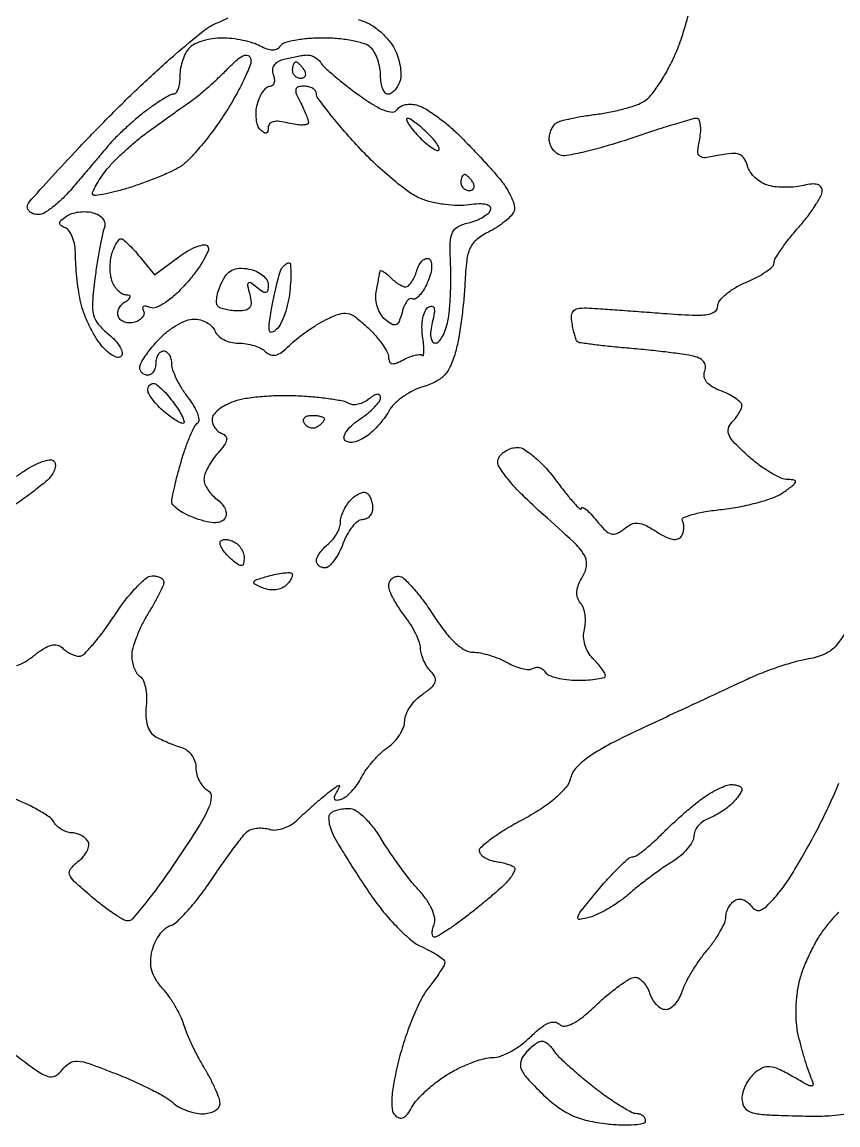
# Model space of a CAD drawing. Extents: x 0 to 102, y 0 to 135.
# Drawn here: x 74.56 to 83.16, y 114.35 to 125.97 of the extents above; entities that cross this region are included whole.
import ezdxf

# ---------------------------------------------------------------- set-up
doc = ezdxf.new("R2010")
doc.units = 0
doc.header["$MEASUREMENT"] = 0

msp = doc.modelspace()

# ---------------------------------------------------------------- linework, layer by layer
for points in [[(74.481207, 115.092078, 0.008029), (74.720971, 114.915027, 0.07594), (74.834642, 114.857512, 0.202133), (74.912694, 114.863932, 0.115122), (74.985669, 114.92668, -0.093058), (75.061127, 114.99752, -0.161417), (75.143628, 115.018427, -0.068438), (75.270154, 114.991651, -0.007368), (75.55095, 114.885975, -0.011425), (75.737675, 114.807572, -0.012191), (75.916577, 114.722304, -0.011832), (76.066571, 114.641758, -0.054149), (76.146661, 114.584015, 0.056631), (76.211203, 114.537966, 0.036106), (76.294948, 114.499113, 0.036014), (76.383811, 114.472574, 0.054608), (76.463911, 114.4638, 0.055641), (76.534154, 114.471641, 0.075336), (76.593549, 114.494864, 0.094859), (76.633321, 114.529206, 0.169695), (76.647284, 114.56955, 0.084069), (76.637475, 114.62644, 0.017786), (76.600555, 114.720499, 0.01815), (76.549278, 114.827767, 0.016349), (76.488651, 114.934919, -0.01487), (76.423448, 115.049365, -0.011217), (76.358453, 115.178694, -0.011367), (76.302826, 115.303085, -0.025602), (76.267743, 115.400219, 0.038066), (76.232008, 115.491946, 0.021025), (76.175406, 115.598155, 0.020857), (76.108622, 115.701574, 0.031331), (76.041295, 115.785216, -0.046464), (75.969559, 115.880067, -0.072229), (75.928707, 115.973942, -0.074701), (75.917029, 116.073202, -0.053526), (75.932529, 116.184034, -0.049878), (75.963954, 116.271319, -0.047487), (76.012457, 116.352206, -0.051129), (76.069757, 116.41531, -0.105696), (76.12726, 116.448295, 0.115775), (76.198525, 116.49108, 0.01805), (76.31286, 116.610542, 0.019271), (76.439398, 116.764221, 0.015725), (76.563, 116.937776, -0.006265), (76.682577, 117.112585, -0.00808), (76.796972, 117.269933, -0.006366), (76.896219, 117.398469, -0.068059), (76.9437, 117.444019, -0.092517), (76.986488, 117.464383, -0.046575), (77.045667, 117.474337, -0.044078), (77.110776, 117.473389, -0.049755), (77.172022, 117.460841, 0.106055), (77.23845, 117.454834, 0.055992), (77.319363, 117.474035, 0.052036), (77.401428, 117.513561, 0.055233), (77.471783, 117.568522, -0.007855), (77.543175, 117.636082, -0.004842), (77.629169, 117.713416, -0.004855), (77.715683, 117.788234, -0.008674), (77.78845, 117.8478, -0.006733), (77.870039, 117.910491, -0.133156), (77.899129, 117.922007, -0.587229), (77.907089, 117.910881, -0.025321), (77.878764, 117.857975, 0.033043), (77.851857, 117.805798, 0.243339), (77.853684, 117.778704, 0.300355), (77.875683, 117.76828, 0.044492), (77.925974, 117.780055, 0.089515), (77.97779, 117.808193, 0.036138), (78.036983, 117.863146, 0.034299), (78.093684, 117.93302, 0.0368), (78.138839, 118.008424, -0.039286), (78.188342, 118.090165, -0.023498), (78.258933, 118.179257, -0.023442), (78.338054, 118.261852, -0.037266), (78.413789, 118.32379, 0.051534), (78.482502, 118.383329, 0.045856), (78.540639, 118.457901, 0.04854), (78.580416, 118.535527, 0.094411), (78.5934, 118.603678, -0.099322), (78.607118, 118.672057, -0.048973), (78.649315, 118.750439, -0.045909), (78.71093, 118.826093, -0.049896), (78.78375, 118.886914, 0.026057), (78.878283, 118.958518, 0.133252), (78.915437, 119.01219, 0.205293), (78.912083, 119.064196, 0.074693), (78.86835, 119.125653, -0.050255), (78.827727, 119.177229, -0.036583), (78.793111, 119.241568, -0.037236), (78.769095, 119.308183, -0.064399), (78.760719, 119.36637, 0.083283), (78.748908, 119.431081, 0.026897), (78.710793, 119.521109, 0.025977), (78.656857, 119.618396, 0.026417), (78.5934, 119.709, -0.021474), (78.529937, 119.797733, -0.023151), (78.476007, 119.889436, -0.023481), (78.437368, 119.971857, -0.093682), (78.426081, 120.02625, -0.100462), (78.433461, 120.066247, -0.104354), (78.455817, 120.099587, -0.10431), (78.489745, 120.121062, -0.100295), (78.52995, 120.127407, -0.180014), (78.584962, 120.104172, -0.021268), (78.67919, 120.007468, -0.023266), (78.784578, 119.878041, -0.017085), (78.8895, 119.725557, 0.021572), (79.008695, 119.555615, 0.04027), (79.121379, 119.431032, 0.051705), (79.224242, 119.35256, 0.136776), (79.3125, 119.327514, -0.048562), (79.39106, 119.319498, -0.023992), (79.488426, 119.294977, -0.023553), (79.587864, 119.259603, -0.031698), (79.673798, 119.217852, 0.033282), (79.752991, 119.179686, 0.03968), (79.832088, 119.154938, 0.043781), (79.900279, 119.145578, 0.151769), (79.942903, 119.156568, -0.110878), (79.976356, 119.168128, -0.100005), (80.012898, 119.164923, -0.094771), (80.046913, 119.147395, -0.088338), (80.073047, 119.11818, 0.158376), (80.112262, 119.084943, 0.03606), (80.196089, 119.057457, 0.033859), (80.301951, 119.038514, 0.02735), (80.417293, 119.0322, 0.015613), (80.52889, 119.035686, 0.025535), (80.622887, 119.046401, 0.0232), (80.693784, 119.061583, 0.340696), (80.7084, 119.080543, 0.139345), (80.700917, 119.106871, 0.019862), (80.669193, 119.153892, 0.021319), (80.626038, 119.207709, 0.016723), (80.574931, 119.262355, -0.069278), (80.525928, 119.327209, -0.057307), (80.492636, 119.407234, -0.058042), (80.478696, 119.49158, -0.076052), (80.48679, 119.56916, 0.054256), (80.497772, 119.643137, 0.046166), (80.493566, 119.721988, 0.048374), (80.47583, 119.793768, 0.088685), (80.446202, 119.846018, -0.097407), (80.414963, 119.903403, -0.098066), (80.407884, 119.968202, -0.077536), (80.426284, 120.042919, -0.038364), (80.470893, 120.130109, 0.115308), (80.510052, 120.248279, 0.166665), (80.484128, 120.354261, 0.062606), (80.370345, 120.490659, 0.006329), (80.05704, 120.775498, -0.012661), (79.8365, 120.98116, -0.028148), (79.681911, 121.150911, -0.033226), (79.586771, 121.285317, -0.233078), (79.579641, 121.362959, -0.097056), (79.609034, 121.409851, -0.066865), (79.657772, 121.449574, -0.064218), (79.71759, 121.476435, -0.07358), (79.779532, 121.4856, -0.145691), (79.855225, 121.463066, -0.032583), (79.964172, 121.381299, -0.031178), (80.082297, 121.266455, -0.025768), (80.193481, 121.130534, 0.00863), (80.293751, 120.999007, 0.017519), (80.377896, 120.899842, 0.020865), (80.439775, 120.837344, 0.654974), (80.4546, 120.843806, -0.521299), (80.467981, 120.853153, -0.082014), (80.501454, 120.834208, -0.036948), (80.552788, 120.78614, -0.015932), (80.614104, 120.715166, 0.023838), (80.704835, 120.613438, 0.125559), (80.7683, 120.574963, 0.184485), (80.829161, 120.579211, 0.064633), (80.904542, 120.626854, -0.062617), (80.981439, 120.675888, -0.132293), (81.050497, 120.68842, -0.098789), (81.129713, 120.665601, -0.025662), (81.244804, 120.598363, 0.028287), (81.339918, 120.543464, 0.072003), (81.415291, 120.518222, 0.117984), (81.471318, 120.521333, 0.183742), (81.509259, 120.550403, 0.066191), (81.526983, 120.589945, 0.05694), (81.534941, 120.634839, 0.059549), (81.532462, 120.67807, 0.094616), (81.519276, 120.71259, -0.454191), (81.528887, 120.743762, -0.034221), (81.62281, 120.778112, -0.029129), (81.761455, 120.809694, -0.015721), (81.93508, 120.83315, 0.021602), (82.125494, 120.861158, 0.020407), (82.31648, 120.905886, 0.02086), (82.482131, 120.959418, 0.064269), (82.586221, 121.01396, 0.009833), (82.685752, 121.086633, 0.148353), (82.710572, 121.120969, 0.461564), (82.698468, 121.141461, 0.043131), (82.632059, 121.1472, -0.106906), (82.558533, 121.163103, -0.026739), (82.448925, 121.220092, -0.026086), (82.327758, 121.300363, -0.023637), (82.211385, 121.395343, -0.015767), (82.071997, 121.528708, -0.082302), (82.011174, 121.615416, -0.17321), (82.003936, 121.684456, -0.135862), (82.04085, 121.750663, 0.02944), (82.081321, 121.796823, 0.030585), (82.115536, 121.846853, 0.032131), (82.139512, 121.893539, 0.102909), (82.1466, 121.927614, 0.204898), (82.132801, 121.959874, 0.038405), (82.081946, 122.001473, 0.035503), (82.010786, 122.043923, 0.0259), (81.9265, 122.08107, -0.040539), (81.83431, 122.124963, -0.089038), (81.774931, 122.175281, -0.126704), (81.748984, 122.230666, -0.139002), (81.754314, 122.289613, 0.113925), (81.762198, 122.345749, 0.156561), (81.74258, 122.392418, 0.116961), (81.693434, 122.428206, 0.049328), (81.614864, 122.452334, 0.016707), (81.511625, 122.469627, 0.00388), (81.337027, 122.49153, 0.003999), (81.135532, 122.513588, 0.003908), (80.932143, 122.532603, -0.004524), (80.74046, 122.550763, -0.006944), (80.574851, 122.570294, -0.002862), (80.434209, 122.589684, -0.166995), (80.411436, 122.601357, -0.112033), (80.400017, 122.620275, -0.011977), (80.384957, 122.669664, -0.014272), (80.369925, 122.730178, -0.011021), (80.356893, 122.7969, -0.059242), (80.352465, 122.881148, -0.200739), (80.376505, 122.92942, -0.158909), (80.432616, 122.952968, -0.034368), (80.5392, 122.954403, -0.003299), (80.656127, 122.947163, -0.00073), (80.856318, 122.933145, -0.000759), (81.087613, 122.916258, -0.000731), (81.32175, 122.898461, 0.007699), (81.624247, 122.879704, 0.046232), (81.781584, 122.886926, 0.120035), (81.862265, 122.918889, 0.243306), (81.8928, 122.977925, -0.173075), (81.912785, 123.03393, -0.047335), (81.979779, 123.101637, -0.041941), (82.075559, 123.1689, -0.033173), (82.1889, 123.225352, 0.021634), (82.302311, 123.278611, 0.03039), (82.398021, 123.336381, 0.030743), (82.467694, 123.391048, 0.214199), (82.485, 123.429592, -0.136956), (82.497916, 123.47586, -0.014331), (82.559554, 123.571371, -0.016915), (82.6416, 123.68259, -0.012781), (82.7388, 123.799175, 0.016383), (82.835977, 123.917453, 0.020347), (82.918046, 124.033802, 0.01909), (82.978165, 124.135137, 0.124965), (82.9926, 124.19199, 0.171963), (82.978547, 124.231643, 0.153754), (82.941997, 124.255825, 0.093791), (82.881621, 124.261415, 0.03782), (82.799699, 124.247328, -0.036811), (82.712728, 124.232191, -0.023781), (82.610595, 124.22696, -0.023899), (82.509712, 124.231419, -0.040978), (82.426821, 124.245978, -0.069394), (82.354859, 124.275925, -0.054978), (82.287354, 124.326474, -0.056284), (82.23417, 124.388884, -0.084581), (82.204774, 124.453917, 0.077565), (82.171026, 124.531436, 0.162816), (82.120629, 124.572406, 0.112339), (82.041719, 124.583208, 0.02743), (81.910948, 124.56444, -0.016634), (81.758722, 124.539228, -0.205642), (81.703441, 124.554811, -0.250358), (81.682866, 124.603507, -0.024511), (81.701259, 124.734144, 0.030578), (81.712087, 124.818449, 0.052055), (81.709432, 124.889385, 0.073918), (81.695033, 124.937815, 0.293595), (81.670012, 124.95361, 0.069516), (81.619416, 124.946126, 0.002551), (81.433266, 124.890421, 0.00461), (81.213594, 124.821241, 0.003216), (80.967018, 124.739326, -0.010558), (80.71777, 124.660568, -0.014396), (80.489825, 124.600868, -0.011189), (80.299696, 124.56134, -0.138122), (80.226768, 124.568061, -0.08868), (80.184498, 124.593589, -0.066535), (80.148679, 124.634616, -0.065634), (80.124466, 124.684263, -0.080847), (80.1162, 124.735052, -0.054983), (80.12184, 124.786185, -0.049414), (80.138536, 124.836829, -0.052478), (80.163109, 124.879541, -0.097886), (80.192238, 124.906608, -0.075628), (80.240944, 124.927351, -0.010338), (80.348867, 124.95273, -0.01169), (80.478937, 124.977328, -0.009636), (80.618669, 124.997627, 0.018548), (80.763813, 125.02136, 0.017328), (80.910169, 125.056219, 0.017607), (81.037878, 125.096241, 0.054893), (81.118967, 125.135269, 0.084564), (81.187969, 125.196645, 0.022317), (81.275343, 125.316362, 0.021995), (81.363969, 125.46359, 0.020998), (81.440806, 125.620293, 0.024455), (81.512574, 125.80811, 0.012053), (81.586171, 126.052961, 0.01193)], [(78.102421, 125.996095, -0.035928), (78.19939, 125.960071, -0.053324), (78.285035, 125.909421, -0.035065), (78.37191, 125.83464, -0.035162), (78.447085, 125.748873, -0.055521), (78.497201, 125.664973, -0.039252), (78.528654, 125.578555, -0.035496), (78.547517, 125.485327, -0.03733), (78.552177, 125.399181, -0.086673), (78.539778, 125.335902, -0.047931), (78.515403, 125.286975, -0.053665), (78.482923, 125.245571, -0.060995), (78.447654, 125.217253, -0.139566), (78.415149, 125.208, -0.231198), (78.386204, 125.22214, -0.073035), (78.361792, 125.265158, -0.055681), (78.345119, 125.328062, -0.036981), (78.3396, 125.40258, 0.045545), (78.33212, 125.484529, 0.037078), (78.309778, 125.569824, 0.038434), (78.277016, 125.6458, 0.075503), (78.23808, 125.69868, 0.119879), (78.173527, 125.737972, 0.027221), (78.048562, 125.770378, 0.026676), (77.896466, 125.792738, 0.023161), (77.735473, 125.8002, 0.019671), (77.578038, 125.794004, 0.026565), (77.436805, 125.775282, 0.025685), (77.325203, 125.748412, 0.184448), (77.281959, 125.715371, -0.133099), (77.248657, 125.684187, -0.122593), (77.203084, 125.672842, -0.085757), (77.144047, 125.683043, -0.037319), (77.071027, 125.715371, 0.047877), (76.993058, 125.747943, 0.022889), (76.887867, 125.775282, 0.022449), (76.774515, 125.793994, 0.029687), (76.670082, 125.8002, 0.037299), (76.569815, 125.79271, 0.034482), (76.469036, 125.770378, 0.036308), (76.382077, 125.737688, 0.088537), (76.32612, 125.69868, 0.075503), (76.287184, 125.6458, 0.038434), (76.254421, 125.569824, 0.037078), (76.23208, 125.484529, 0.045545), (76.2246, 125.40258, -0.032313), (76.219778, 125.328042, -0.049765), (76.205143, 125.265158, -0.064145), (76.183804, 125.221676, -0.251741), (76.158364, 125.208, 0.124792), (76.119929, 125.198256, 0.01349), (76.039955, 125.152085, 0.015891), (75.946507, 125.090547, 0.012174), (75.848284, 125.01765, 0.011974), (75.745105, 124.933053, 0.00926), (75.636687, 124.836178, 0.009381), (75.538795, 124.741917, 0.022119), (75.47037, 124.667174, -0.000879), (75.402499, 124.586402, -0.000309), (75.304768, 124.470653, -0.000307), (75.197143, 124.343505, -0.000359), (75.094886, 124.223024, -0.022253), (74.993796, 124.114289, -0.027192), (74.889685, 124.022432, -0.027454), (74.795918, 123.956381, -0.140614), (74.735336, 123.939, -0.066207), (74.690176, 123.945006, -0.083366), (74.651902, 123.962596, -0.09929), (74.626304, 123.988694, -0.145463), (74.6172, 124.019326, -0.183439), (74.637171, 124.071928, -0.002478), (74.871925, 124.333908, -0.006649), (75.151983, 124.635196, -0.004276), (75.48435, 124.977448, -0.008813), (75.836515, 125.321588, -0.010838), (76.177541, 125.629599, -0.009379), (76.472973, 125.875493, -0.07412), (76.62645, 125.964886, 0.021808), (76.731762, 126.012302, 0.030771)], [(74.503507, 121.183371, -0.001513), (74.600905, 121.248422, -0.028102), (74.689095, 121.300049, -0.036633), (74.775204, 121.336476, -0.039944), (74.848254, 121.354905, -0.18219), (74.890514, 121.34664, -0.198889), (74.910152, 121.319396, -0.105263), (74.91109, 121.277058, -0.076639), (74.892887, 121.225693, -0.049834), (74.857625, 121.173384, -0.049632), (74.790448, 121.107076, -0.009159), (74.653005, 121.000099, -0.009751), (74.486891, 120.880611, -0.008744)], [(83.252493, 119.56998, -0.059075), (83.140122, 119.398833, -0.111822), (83.02205, 119.309245, -0.06647), (82.85226, 119.257907, 0.027203), (82.717217, 119.228379, 0.012534), (82.544969, 119.17609, 0.012373), (82.366118, 119.111909, 0.016769), (82.208222, 119.044626, -0.000047), (82.022362, 118.957974, -0.000014), (81.741261, 118.826961, -0.000014), (81.426467, 118.680266, -0.000016), (81.1209, 118.537894, 0.009784), (80.76604, 118.364038, 0.031798), (80.541263, 118.229697, 0.049548), (80.403593, 118.113436, 0.130653), (80.341018, 118.00174, -0.108978), (80.290506, 117.901787, -0.043596), (80.182927, 117.79132, -0.035103), (80.02638, 117.674442, -0.019779), (79.821931, 117.554214, 0.014606), (79.644169, 117.452139, 0.023023), (79.498642, 117.353325, 0.019209), (79.391428, 117.266457, 0.302006), (79.379698, 117.223206, 0.128943), (79.400692, 117.191037, 0.053951), (79.442886, 117.160383, 0.048523), (79.497671, 117.135684, 0.045241), (79.557488, 117.12129, -0.019379), (79.618207, 117.109959, -0.021664), (79.675616, 117.094284, -0.021599), (79.722946, 117.076842, -0.097593), (79.747281, 117.060519, -0.281019), (79.753084, 117.036546, -0.050761), (79.733914, 116.992663, -0.041675), (79.697785, 116.939465, -0.026383), (79.647606, 116.883691, -0.015794), (79.575797, 116.816281, -0.0056), (79.469004, 116.724299, -0.005551), (79.349399, 116.62584, -0.006505), (79.233742, 116.53522, -0.00858), (79.124318, 116.45469, -0.011977), (79.023577, 116.386752, -0.008454), (78.937923, 116.333945, -0.134697), (78.90532, 116.325, -0.295261), (78.889218, 116.335416, -0.101824), (78.882897, 116.36376, -0.062364), (78.887518, 116.40635, -0.033452), (78.903144, 116.45695, 0.139893), (78.909209, 116.525356, 0.056407), (78.881041, 116.615695, 0.04751), (78.824805, 116.716256, 0.034523), (78.744754, 116.8165, -0.018398), (78.65109, 116.926338, -0.009426), (78.541446, 117.070435, -0.009354), (78.433962, 117.223279, -0.013896), (78.346165, 117.36135, 0.031812), (78.262701, 117.482775, 0.037744), (78.168751, 117.585408, 0.041187), (78.078191, 117.657415, 0.148434), (78.0084, 117.6786, 0.032443), (77.947746, 117.67466, 0.032333), (77.888041, 117.662907, 0.034114), (77.83746, 117.645739, 0.097805), (77.806777, 117.625177, 0.18808), (77.792405, 117.592431, 0.050774), (77.795849, 117.534798, 0.044003), (77.81359, 117.46506, 0.033474), (77.844598, 117.392527, 0.018374), (77.898393, 117.29582, 0.004157), (77.997071, 117.135845, 0.004301), (78.114102, 116.953107, 0.004162), (78.235525, 116.770397, 0.023215), (78.367933, 116.593037, 0.022332), (78.517851, 116.426312, 0.022912), (78.663058, 116.291591, 0.071476), (78.775803, 116.220995, -0.017063), (78.867977, 116.176374, -0.024784), (78.945725, 116.130347, -0.0224), (79.003825, 116.088086, -0.228122), (79.0164, 116.061957, -0.131002), (79.008069, 116.030707, -0.011372), (78.965098, 115.959631, -0.014347), (78.908646, 115.876263, -0.010652), (78.841754, 115.787392, 0.051106), (78.765663, 115.667202, 0.017421), (78.679949, 115.479033, 0.017113), (78.599129, 115.263248, 0.018906), (78.536177, 115.04944, 0.012403), (78.482485, 114.813471, 0.03122), (78.458505, 114.638893, 0.042402), (78.459834, 114.514435, 0.174225), (78.491485, 114.447275, 0.122279), (78.535321, 114.420876, 0.187835), (78.578983, 114.424053, 0.120443), (78.623233, 114.46011, 0.039007), (78.669092, 114.531756, -0.060916), (78.723821, 114.60955, -0.022966), (78.817635, 114.704252, -0.022345), (78.930271, 114.799028, -0.025316), (79.046466, 114.879239, -0.025385), (79.169488, 114.946897, -0.023124), (79.302569, 115.004076, -0.023805), (79.426316, 115.043985, -0.066189), (79.516681, 115.056, 0.088002), (79.602716, 115.071261, 0.036419), (79.710828, 115.120048, 0.0346), (79.8219, 115.1906, 0.037602), (79.918928, 115.274037, -0.025282), (80.021071, 115.366342, -0.068421), (80.104284, 115.417093, -0.114991), (80.170766, 115.429332, -0.186746), (80.22263, 115.40641, 0.233934), (80.279683, 115.387135, 0.08698), (80.362646, 115.413467, 0.051232), (80.472687, 115.486072, 0.018275), (80.614098, 115.610638, -0.014976), (80.738517, 115.721704, -0.019341), (80.85946, 115.815592, -0.017399), (80.964321, 115.885295, -0.136977), (81.019949, 115.901266, -0.144137), (81.062189, 115.889167, -0.066539), (81.106384, 115.852082, -0.05776), (81.145736, 115.797466, -0.050455), (81.1737, 115.7328, 0.057963), (81.202837, 115.668099, 0.061697), (81.245555, 115.613303, 0.069205), (81.294738, 115.576129, 0.127946), (81.3429, 115.5636, 0.140821), (81.391488, 115.577561, 0.066993), (81.441971, 115.619515, 0.058432), (81.486613, 115.681144, 0.051754), (81.517975, 115.75395, -0.04259), (81.554693, 115.843669, -0.017482), (81.618779, 115.958632, -0.017148), (81.696564, 116.07793, -0.021059), (81.777476, 116.183441, 0.021617), (81.854003, 116.283464, 0.024113), (81.918672, 116.386238, 0.024396), (81.964795, 116.478253, 0.104342), (81.9774, 116.537998, -0.071474), (81.984363, 116.586457, -0.052862), (82.00503, 116.636587, -0.053307), (82.035468, 116.680777, -0.077035), (82.071459, 116.711546, -0.124214), (82.113261, 116.724771, -0.09738), (82.160548, 116.718353, -0.087549), (82.2061, 116.693249, -0.077134), (82.242658, 116.653089, 0.143157), (82.292178, 116.611219, 0.217953), (82.347576, 116.611866, 0.091833), (82.420153, 116.664122, 0.015974), (82.533451, 116.7903, 0.033536), (82.63564, 116.929671, 0.00992), (82.773053, 117.155931, 0.009908), (82.917797, 117.417067, 0.010522), (83.049095, 117.6786, 0.013292), (83.167907, 117.946347, 0.012418)], [(74.505536, 119.189312, 0.074327), (74.59321, 119.225964, 0.034089), (74.694838, 119.297374, -0.029125), (74.792049, 119.367131, -0.076897), (74.870374, 119.401239, -0.118932), (74.933887, 119.402538, -0.143244), (74.986063, 119.373977, 0.044827), (75.026379, 119.340308, 0.0369), (75.074689, 119.311843, 0.038315), (75.123338, 119.292294, 0.076522), (75.164226, 119.286, 0.200366), (75.213004, 119.306364, 0.01626), (75.309265, 119.410256, 0.019877), (75.418685, 119.546952, 0.013909), (75.531331, 119.709, -0.019009), (75.64641, 119.870997, -0.025607), (75.763206, 120.007744, -0.024441), (75.868074, 120.108186, -0.180672), (75.931826, 120.132, -0.04939), (75.979092, 120.12732, -0.069611), (76.019007, 120.113362, -0.090042), (76.045811, 120.092773, -0.187446), (76.055084, 120.06855, -0.104638), (76.046765, 120.030182, -0.009806), (76.005251, 119.942371, -0.012243), (75.950586, 119.838822, -0.009328), (75.885884, 119.728105, 0.0231), (75.821242, 119.610153, 0.022006), (75.76661, 119.484842, 0.02257), (75.728289, 119.369973, 0.069326), (75.717, 119.288948, 0.04976), (75.723596, 119.222839, 0.047539), (75.743138, 119.158267, 0.05123), (75.771869, 119.104564, 0.106295), (75.805981, 119.071793, -0.15942), (75.838519, 119.033244, -0.045997), (75.861324, 118.957633, -0.041219), (75.872652, 118.862576, -0.033879), (75.869431, 118.76039, 0.038515), (75.866924, 118.64776, 0.062068), (75.883961, 118.553448, 0.076994), (75.91919, 118.481693, 0.117454), (75.9708, 118.435794, 0.01608), (76.030058, 118.406368, 0.008975), (76.103913, 118.374199, 0.008946), (76.179843, 118.344315, 0.014341), (76.24575, 118.321859, -0.094639), (76.30233, 118.291795, -0.071907), (76.35031, 118.240301, -0.070221), (76.382695, 118.175963, -0.081708), (76.3938, 118.108459, 0.065651), (76.402929, 118.039228, 0.054341), (76.429902, 117.969851, 0.056339), (76.469667, 117.91071, 0.08926), (76.5167, 117.872029, -0.282756), (76.554835, 117.803767, -0.093036), (76.527802, 117.686837, -0.038041), (76.425138, 117.493794, -0.006659), (76.199975, 117.148725, -0.008524), (76.025333, 116.898054, -0.012986), (75.864484, 116.687135, -0.007549), (75.72444, 116.518347, -0.226203), (75.675224, 116.496476, -0.126922), (75.626554, 116.51043, -0.014205), (75.528126, 116.572157, -0.016529), (75.413615, 116.654182, -0.012699), (75.294, 116.750916, -0.008813), (75.112449, 116.911134, -0.118515), (75.063136, 116.984124, -0.268087), (75.073354, 117.045264, -0.05624), (75.154422, 117.123712, 0.050981), (75.210174, 117.176542, 0.066265), (75.248584, 117.235412, 0.081573), (75.264761, 117.291045, 0.170053), (75.255179, 117.334571, 0.081186), (75.225161, 117.369102, 0.053439), (75.18122, 117.398295, 0.052368), (75.13087, 117.418114, 0.067692), (75.081711, 117.4248, -0.083279), (75.031678, 117.433192, -0.054592), (74.97871, 117.45822, -0.053325), (74.930962, 117.495052, -0.067785), (74.896354, 117.538571, 0.109772), (74.846339, 117.591708, 0.020374), (74.731689, 117.662989, 0.020967), (74.588091, 117.736578, 0.017779), (74.430794, 117.802358, -0.009377)], [(83.163308, 116.586698, 0.015027), (83.095417, 116.512072, 0.010372), (83.022934, 116.423778, 0.033378), (82.947302, 116.313204, 0.018697), (82.869777, 116.169861, 0.018589), (82.801966, 116.018508, 0.028669), (82.755953, 115.882725, 0.034478), (82.727239, 115.741416, 0.024869), (82.71409, 115.58105, 0.025173), (82.716958, 115.423883, 0.041673), (82.737019, 115.292816, 0.007578), (82.76715, 115.174981, 0.006474), (82.802384, 115.051726, 0.006533), (82.837339, 114.940482, 0.018409), (82.865621, 114.864034, -0.025156), (82.896674, 114.776483, -0.49645), (82.882157, 114.756616, -0.131419), (82.837596, 114.767673, -0.004117), (82.672659, 114.860537, 0.0203), (82.530897, 114.934417, 0.088753), (82.439968, 114.958878, 0.129601), (82.364471, 114.945762, 0.065831), (82.282288, 114.894093, 0.059831), (82.230356, 114.839296, 0.043903), (82.186458, 114.767902, 0.044601), (82.156517, 114.6917, 0.071433), (82.1466, 114.622641, 0.109751), (82.16395, 114.544551, 0.15999), (82.211863, 114.493586, 0.09229), (82.303114, 114.463862, 0.021654), (82.46385, 114.449754, 0.003419), (82.600796, 114.444629, 0.002646), (82.750036, 114.440856, 0.002675), (82.889381, 114.438817, 0.006432), (82.9926, 114.439187, 0.019918), (83.092229, 114.4448, 0.009711), (83.218743, 114.459481, 0.009616)]]:
    msp.add_lwpolyline(points, format="xyb")
for points in [[(76.970219, 125.584378, -0.151466), (76.965278, 125.515804, -0.016244), (76.901712, 125.36755, -0.018812), (76.811565, 125.192329, -0.014079), (76.699763, 125.006211, -0.017117), (76.571761, 124.820441, -0.017735), (76.432788, 124.646111, -0.017739), (76.302195, 124.504222, -0.069757), (76.207943, 124.432262, -0.023228), (76.109977, 124.38295, -0.009335), (75.971921, 124.324382, -0.009214), (75.820618, 124.266718, -0.011514), (75.678073, 124.219058, -0.010944), (75.54731, 124.181774, -0.016521), (75.431815, 124.155604, -0.011337), (75.336778, 124.139572, -0.23674), (75.310209, 124.148391, -0.298005), (75.305314, 124.171801, -0.0247), (75.332062, 124.231298, -0.026639), (75.37432, 124.30423, -0.01696), (75.430713, 124.384517, -0.028696), (75.509127, 124.476931, -0.013282), (75.620795, 124.588116, -0.013107), (75.744648, 124.699057, -0.017773), (75.862469, 124.792153, -0.001605), (75.982532, 124.879683, -0.001263), (76.113128, 124.97375, -0.001277), (76.234931, 125.060547, -0.003156), (76.324809, 125.1234, 0.019767), (76.41065, 125.187778, 0.008837), (76.518591, 125.278823, 0.008732), (76.629502, 125.379248, 0.011717), (76.726217, 125.474298, -0.018628), (76.826465, 125.570135, -0.075606), (76.897141, 125.615908, -0.20559), (76.942621, 125.61674, -0.243345)], [(77.552057, 125.621186, -0.083214), (77.594735, 125.618239, -0.059936), (77.63959, 125.601625, -0.059297), (77.679741, 125.574572, -0.076613), (77.708553, 125.540812, 0.069259), (77.748884, 125.492133, 0.009225), (77.849275, 125.403696, 0.010532), (77.973136, 125.302987, 0.008672), (78.109332, 125.200679, 0.016743), (78.2664, 125.094731, 0.048675), (78.383441, 125.036353, 0.085754), (78.465534, 125.020198, 0.26614), (78.513324, 125.04612, -0.130469), (78.547845, 125.078783, -0.074713), (78.602086, 125.098529, -0.06614), (78.666971, 125.102941, -0.06086), (78.732709, 125.090587, -0.059717), (78.811237, 125.054893, -0.018389), (78.920034, 124.983194, -0.018108), (79.036873, 124.893321, -0.018933), (79.145121, 124.796498, -0.007792), (79.255781, 124.686325, -0.00507), (79.380289, 124.555819, -0.005099), (79.499214, 124.425977, -0.009672), (79.591848, 124.318639, -0.030522), (79.663358, 124.220897, -0.037282), (79.717265, 124.121295, -0.040669), (79.748387, 124.033385, -0.157629), (79.745323, 123.976391, -0.099986), (79.714218, 123.927403, -0.030107), (79.649066, 123.867244, -0.028848), (79.566072, 123.807024, -0.027705), (79.475599, 123.755866, 0.055283), (79.353158, 123.67744, 0.114881), (79.283844, 123.58848, 0.079764), (79.246805, 123.456674, 0.017236), (79.227754, 123.2199, -0.012582), (79.214699, 123.036289, -0.009328), (79.191394, 122.834177, -0.009441), (79.162212, 122.644101, -0.020917), (79.131211, 122.5008, -0.037865), (79.079802, 122.350989, -0.084062), (79.014471, 122.249953, -0.088957), (78.922104, 122.179498, -0.046348), (78.787239, 122.125389, 0.045212), (78.678084, 122.081881, 0.037198), (78.570735, 122.016946, 0.038628), (78.480634, 121.941732, 0.076799), (78.424893, 121.867596, -0.038097), (78.376667, 121.791948, -0.024753), (78.310384, 121.71216, -0.024886), (78.237493, 121.640293, -0.042606), (78.169208, 121.589089, -0.041529), (78.101073, 121.554029, -0.073312), (78.039838, 121.538662, -0.102387), (77.991477, 121.543737, -0.179027), (77.960126, 121.568216, -0.237386), (77.956589, 121.608572, -0.066773), (77.988498, 121.665343, -0.051899), (78.046937, 121.728185, -0.034499), (78.125404, 121.787713, 0.025766), (78.207405, 121.847697, 0.032058), (78.27668, 121.911869, 0.033639), (78.326082, 121.971449, 0.15754), (78.3396, 122.013289, 0.205432), (78.329109, 122.037745, 0.228238), (78.304807, 122.045571, 0.103688), (78.265643, 122.031547, 0.035569), (78.216406, 121.996276, -0.05838), (78.162596, 121.961321, -0.061097), (78.102971, 121.940401, -0.068092), (78.046777, 121.93593, -0.124896), (78.003239, 121.94964, 0.090859), (77.944536, 121.972568, 0.011464), (77.809717, 121.995461, 0.013155), (77.646801, 122.014936, 0.010579), (77.470783, 122.027544, 0.017821), (77.284311, 122.030287, 0.015679), (77.089939, 122.020115, 0.015948), (76.915143, 121.999831, 0.044912), (76.79565, 121.970945, 0.040256), (76.70662, 121.932522, 0.049578), (76.631341, 121.882449, 0.057605), (76.579436, 121.828886, 0.165125), (76.563, 121.780474, 0.086529), (76.570919, 121.735057, 0.068445), (76.594064, 121.690809, 0.068365), (76.628329, 121.654404, 0.085876), (76.66875, 121.63191, -0.138845), (76.707915, 121.604396, -0.22542), (76.717361, 121.565634, -0.107194), (76.692647, 121.50999, -0.023397), (76.62645, 121.427849, 0.02958), (76.56979, 121.355735, 0.029371), (76.52189, 121.277274, 0.030718), (76.488412, 121.203883, 0.091892), (76.4784, 121.149865, 0.099292), (76.488399, 121.100009, 0.046207), (76.519474, 121.0415, 0.043294), (76.56473, 120.984035, 0.046481), (76.618225, 120.936711, -0.060098), (76.667438, 120.890733, -0.074484), (76.700204, 120.837365, -0.089134), (76.712112, 120.785132, -0.151113), (76.700955, 120.742087, -0.14912), (76.659531, 120.70567, -0.10295), (76.59818, 120.691956, -0.064635), (76.511563, 120.701903, -0.023003), (76.39193, 120.737529, -0.029042), (76.295467, 120.777575, -0.039231), (76.214004, 120.825304, -0.043951), (76.156422, 120.873437, -0.199251), (76.14, 120.913011, -0.050841), (76.145372, 120.965702, -0.006471), (76.169854, 121.077208, -0.007527), (76.202717, 121.209135, -0.006198), (76.241631, 121.348885, -0.013629), (76.285675, 121.4858, -0.017423), (76.333995, 121.60916, -0.015443), (76.38051, 121.708208, -0.123664), (76.413344, 121.745946, 0.27796), (76.428453, 121.779792, 0.060363), (76.412399, 121.844569, 0.046661), (76.372429, 121.925899, 0.029128), (76.311713, 122.01309, -0.026859), (76.245994, 122.106559, -0.026599), (76.190441, 122.206833, -0.027588), (76.151505, 122.29955, -0.085813), (76.14, 122.366094, 0.060922), (76.1337, 122.417605, 0.079515), (76.115149, 122.46123, 0.097418), (76.087666, 122.490436, 0.156656), (76.0554, 122.5008, 0.148195), (76.023137, 122.491023, 0.098894), (75.995651, 122.463523, 0.082425), (75.977119, 122.422414, 0.064853), (75.9708, 122.3739, -0.064853), (75.964481, 122.325386, -0.082425), (75.945949, 122.284277, -0.098894), (75.918463, 122.256777, -0.148195), (75.8862, 122.247, -0.093764), (75.853907, 122.25311, -0.096548), (75.826451, 122.270571, -0.099084), (75.808074, 122.296624, -0.104576), (75.8016, 122.327241, -0.129167), (75.813055, 122.370844, -0.020091), (75.860365, 122.44732, -0.021243), (75.925054, 122.534814, -0.01707), (76.001651, 122.623341, -0.038265), (76.09087, 122.705941, -0.036068), (76.193344, 122.775791, -0.038177), (76.293371, 122.824095, -0.093663), (76.3733, 122.8392, -0.068103), (76.44254, 122.829725, -0.06274), (76.508795, 122.801923, -0.066687), (76.562205, 122.76083, -0.104228), (76.593594, 122.7123, 0.117199), (76.626795, 122.663743, 0.065432), (76.685923, 122.622677, 0.059653), (76.760477, 122.594853, 0.059579), (76.839525, 122.5854, -0.041032), (76.921764, 122.57864, -0.03581), (77.005745, 122.558477, -0.037488), (77.079261, 122.52893, -0.08226), (77.128413, 122.493747, 0.114406), (77.179961, 122.461603, 0.148183), (77.235358, 122.459634, 0.098778), (77.299283, 122.490957, 0.033054), (77.377983, 122.55979, -0.027676), (77.45489, 122.628527, -0.01481), (77.556791, 122.705096, -0.014703), (77.665721, 122.777305, -0.022214), (77.764934, 122.833003, -0.031756), (77.902815, 122.891892, -0.134458), (77.991543, 122.898366, -0.119165), (78.076992, 122.859004, -0.02256), (78.207622, 122.74581, -0.024182), (78.289512, 122.660223, -0.027632), (78.358945, 122.570708, -0.028411), (78.408582, 122.489322, -0.119924), (78.422738, 122.434373, 0.103766), (78.432894, 122.389009, 0.25366), (78.459344, 122.369029, 0.134311), (78.505875, 122.374495, 0.026866), (78.582277, 122.410247, -0.027377), (78.64564, 122.439819, -0.038172), (78.705279, 122.458634, -0.042577), (78.753948, 122.465702, -0.214318), (78.779029, 122.456171, 0.592037), (78.79112, 122.459696, 0.050891), (78.795862, 122.500276, 0.027625), (78.793034, 122.569898, 0.012472), (78.782021, 122.660629, -0.039262), (78.77546, 122.758052, -0.046516), (78.785055, 122.849793, -0.052836), (78.808025, 122.923332, -0.153412), (78.842459, 122.96317, -0.144942), (78.880599, 122.973549, -0.335554), (78.902525, 122.956189, -0.106758), (78.904703, 122.902994, -0.018529), (78.88372, 122.803989, 0.03174), (78.867468, 122.7159, 0.066394), (78.868414, 122.64633, 0.109439), (78.885368, 122.601858, 0.252302), (78.915907, 122.5854, 0.209428), (78.952539, 122.601448, 0.05669), (78.990808, 122.653741, 0.047221), (79.024778, 122.728972, 0.033967), (79.048651, 122.81805, 0.026529), (79.065011, 122.933401, 0.010537), (79.075687, 123.093038, 0.010393), (79.080002, 123.266178, 0.01285), (79.076522, 123.427481, -0.015099), (79.072813, 123.644732, -0.100813), (79.095668, 123.749861, -0.16907), (79.152677, 123.811057, -0.063467), (79.263928, 123.852814, 0.034872), (79.344656, 123.877966, 0.039589), (79.417594, 123.913277, 0.043372), (79.473424, 123.952858, 0.137267), (79.498855, 123.990466, 0.287482), (79.49082, 124.023572, 0.138605), (79.450909, 124.045239, 0.066902), (79.376174, 124.051855, 0.025111), (79.271298, 124.041807, -0.043498), (79.154355, 124.034924, -0.025769), (79.014982, 124.046053, -0.025655), (78.876003, 124.071703, -0.039745), (78.759986, 124.109283, -0.059734), (78.634567, 124.179771, -0.016605), (78.456725, 124.319099, -0.016513), (78.26441, 124.491478, -0.016631), (78.084365, 124.675776, -0.007821), (77.922845, 124.858153, -0.011369), (77.786635, 125.024389, -0.007095), (77.67867, 125.166552, -0.160181), (77.6628, 125.214818, 0.163577), (77.652826, 125.244488, 0.095949), (77.624649, 125.269751, 0.07715), (77.582597, 125.286822, 0.057968), (77.532923, 125.2926, 0.06691), (77.472692, 125.284504, 0.26886), (77.447612, 125.259064, 0.1627), (77.450815, 125.213128, 0.024808), (77.490623, 125.128962, -0.013207), (77.524151, 125.06213, -0.015194), (77.552474, 124.996639, -0.014374), (77.573069, 124.940053, -0.080248), (77.5782, 124.90829, -0.344287), (77.563856, 124.889928, -0.056515), (77.516072, 124.883604, -0.042129), (77.447799, 124.888085, -0.024045), (77.3667, 124.90434, 0.031377), (77.274232, 124.92147, 0.08843), (77.208838, 124.917807, 0.15704), (77.170208, 124.894445, 0.180772), (77.1552, 124.854292, -0.064054), (77.150152, 124.815049, -0.27145), (77.13405, 124.798966, -0.21817), (77.108834, 124.803423, -0.045246), (77.073371, 124.832989, -0.11567), (77.045521, 124.877899, -0.051428), (77.030089, 124.946268, -0.047108), (77.028104, 125.025386, -0.046714), (77.040938, 125.103709, -0.039052), (77.066012, 125.176005, -0.050595), (77.100436, 125.237113, -0.060098), (77.13846, 125.279248, -0.181086), (77.174118, 125.2926, 0.171319), (77.202131, 125.302488, 0.150065), (77.219584, 125.32832, 0.105991), (77.222939, 125.367655, 0.060151), (77.21124, 125.4142, -0.107536), (77.203439, 125.465072, -0.121401), (77.218194, 125.512151, -0.111684), (77.254528, 125.549789, -0.080891), (77.307939, 125.573586, -0.009225), (77.370201, 125.588774, -0.007061), (77.438785, 125.603156, -0.007146), (77.50339, 125.614797, -0.016725)], [(77.446307, 125.5464, 0.210953), (77.432041, 125.540101, 0.081139), (77.419959, 125.521549, 0.061769), (77.411736, 125.494189, 0.042167), (77.409, 125.4618, 0.105053), (77.415858, 125.42952, 0.099167), (77.435318, 125.402051, 0.09642), (77.464393, 125.38364, 0.093332), (77.498593, 125.3772, 0.108972), (77.528621, 125.383823, 0.182303), (77.546509, 125.402051, 0.161196), (77.549141, 125.429474, 0.082592), (77.5359, 125.4618, 0.029505), (77.513143, 125.494183, 0.035638), (77.488014, 125.521549, 0.038439), (77.464135, 125.540855, 0.151918)], [(78.622588, 124.9542, 0.495869), (78.61292, 124.941486, 0.063373), (78.628434, 124.904497, 0.036007), (78.665382, 124.849987, 0.016975), (78.7203, 124.785, 0.021385), (78.784167, 124.720223, 0.02603), (78.849443, 124.665503, 0.026046), (78.907877, 124.626079, 0.136196), (78.944912, 124.6158, 0.451366), (78.957583, 124.630165, 0.099968), (78.945698, 124.665503, 0.045541), (78.907243, 124.719974, 0.019916), (78.8472, 124.785, 0.015149), (78.778354, 124.849796, 0.019802), (78.711425, 124.904497, 0.017734), (78.653327, 124.945116, 0.144667)], [(79.222907, 124.362, 0.210953), (79.208641, 124.355701, 0.081139), (79.196559, 124.337149, 0.061769), (79.188336, 124.309789, 0.042167), (79.1856, 124.2774, 0.105053), (79.192458, 124.24512, 0.099167), (79.211918, 124.217651, 0.09642), (79.240993, 124.19924, 0.093332), (79.275193, 124.1928, 0.108972), (79.305221, 124.199423, 0.182303), (79.323109, 124.217651, 0.161196), (79.325741, 124.245074, 0.082592), (79.3125, 124.2774, 0.029505), (79.289743, 124.309783, 0.035638), (79.264614, 124.337149, 0.038439), (79.240735, 124.356455, 0.151918)], [(75.30815, 123.959813, -0.065802), (75.370086, 123.934556, -0.100255), (75.413666, 123.896453, -0.122407), (75.433618, 123.850409, -0.133716), (75.428735, 123.802012, 0.039237), (75.408404, 123.733374, 0.006353), (75.381156, 123.596738, 0.006977), (75.353308, 123.434676, 0.006085), (75.3286, 123.264347, 0.01476), (75.303307, 123.018134, 0.079024), (75.314711, 122.884085, 0.114746), (75.36533, 122.7847, 0.047532), (75.473599, 122.678399, -0.036005), (75.545601, 122.610888, -0.057484), (75.595289, 122.54285, -0.079296), (75.617084, 122.484531, -0.250852), (75.605464, 122.445896, -0.257511), (75.567322, 122.434804, -0.082115), (75.510587, 122.45779, -0.058291), (75.444703, 122.509478, -0.035729), (75.379705, 122.583936, -0.033904), (75.316158, 122.681254, -0.021203), (75.25471, 122.802737, -0.021254), (75.204123, 122.928157, -0.035888), (75.173991, 123.037397, -0.014789), (75.155133, 123.148709, -0.009142), (75.13925, 123.280478, -0.009167), (75.128318, 123.411342, -0.016254), (75.1248, 123.519525, 0.041694), (75.116987, 123.613063, 0.04892), (75.093736, 123.698928, 0.055854), (75.059645, 123.765415, 0.151122), (75.01905, 123.798609, -0.052099), (74.9718, 123.823786, -0.26944), (74.959403, 123.849401, -0.194621), (74.974269, 123.879401, -0.028765), (75.028415, 123.92219, -0.075772), (75.084482, 123.949968, -0.043791), (75.158072, 123.966519, -0.042594), (75.236663, 123.970338, -0.054854)], [(75.60339, 123.6852, -0.178242), (75.628151, 123.676083, -0.014742), (75.679918, 123.629285, -0.01826), (75.739541, 123.567766, -0.013033), (75.801857, 123.49485), (75.956136, 123.3045), (76.212767, 123.494055, -0.027408), (76.31464, 123.561, -0.044627), (76.408307, 123.604798, -0.057357), (76.481884, 123.622305, -0.291953), (76.518061, 123.60487, -0.242859), (76.521771, 123.556836, -0.029932), (76.473657, 123.459543, -0.029963), (76.397756, 123.343443, -0.020407), (76.298563, 123.22071, -0.025187), (76.183574, 123.102337, -0.039573), (76.072525, 123.01428, -0.047008), (75.976368, 122.962075, -0.194873), (75.911606, 122.960876, 0.039573), (75.86884, 122.973513, 0.148691), (75.841282, 122.971109, 0.316657), (75.831572, 122.956133, 0.129584), (75.83902, 122.931696, -0.159245), (75.846824, 122.899491, -0.122339), (75.835316, 122.864948, -0.095512), (75.805391, 122.833177, -0.064705), (75.761523, 122.80946, -0.074798), (75.710057, 122.798108, -0.075711), (75.657752, 122.802478, -0.08187), (75.612656, 122.821431, -0.114489), (75.581971, 122.852353, -0.128512), (75.569642, 122.8925, -0.099481), (75.576776, 122.937865, -0.088082), (75.60237, 122.981547, -0.075261), (75.642711, 123.016563, 0.028469), (75.685417, 123.04715, 0.159733), (75.70051, 123.070411, 0.379353), (75.692815, 123.085696, 0.091716), (75.662601, 123.091705, -0.121649), (75.621672, 123.102396, -0.063542), (75.57866, 123.133397, -0.057421), (75.540198, 123.178634, -0.055937), (75.512633, 123.231818, -0.055959), (75.495826, 123.296396, -0.032885), (75.489675, 123.37606, -0.032535), (75.494058, 123.457542, -0.047173), (75.509283, 123.527918, -0.023914), (75.531625, 123.58816, -0.034069), (75.557518, 123.638998, -0.0363), (75.58321, 123.67562, -0.225317)], [(78.850101, 123.471907, -0.207297), (78.872877, 123.439209, -0.068265), (78.876666, 123.379436, -0.053375), (78.862801, 123.303101, -0.035317), (78.831639, 123.219532, -0.030716), (78.791165, 123.143457, -0.05051), (78.747014, 123.085534, -0.068776), (78.705963, 123.052253, -0.28147), (78.675247, 123.052401, 0.274303), (78.647675, 123.052901, 0.099902), (78.617035, 123.02622, 0.06406), (78.587778, 122.975972, 0.035901), (78.565, 122.908936, -0.027542), (78.534493, 122.813976, -0.203937), (78.502192, 122.78055, -0.239826), (78.459244, 122.783587, -0.03786), (78.388056, 122.834091, -0.083623), (78.341108, 122.888578, -0.056584), (78.306761, 122.963212, -0.055462), (78.289432, 123.045546, -0.070746), (78.292888, 123.122953, 0.000426), (78.306421, 123.195258, 0.000534), (78.318845, 123.262354, 0.000428), (78.329165, 123.318687, 0.004167), (78.333313, 123.34257, -0.434712), (78.343477, 123.349331, -0.074847), (78.367575, 123.339635, -0.042718), (78.401696, 123.315412, -0.02067), (78.44112, 123.27912, 0.02772), (78.484539, 123.240266, 0.02973), (78.531025, 123.207422, 0.031107), (78.574001, 123.184307, 0.108238), (78.604619, 123.1776, 0.198133), (78.632118, 123.188942, 0.047661), (78.664281, 123.227663, 0.041708), (78.695437, 123.282776, 0.030967), (78.72069, 123.348028, -0.046723), (78.746903, 123.409906, -0.078447), (78.781017, 123.45472, -0.11561), (78.817151, 123.476054, -0.217522)], [(76.951275, 123.366058, -0.057175), (77.029258, 123.341669, -0.066853), (77.095297, 123.301104, -0.07802), (77.139938, 123.251293, -0.144748), (77.1552, 123.199679, -0.042856), (77.149996, 123.13908, -0.302183), (77.130655, 123.118658, -0.209096), (77.097546, 123.124909, -0.02347), (77.034956, 123.172076, 0.020124), (76.970594, 123.221257, 0.363425), (76.946586, 123.219213, 0.253319), (76.938284, 123.191644, 0.01302), (76.960223, 123.097835, -0.046048), (76.974232, 123.013051, -0.16992), (76.960227, 122.961428, -0.186968), (76.918272, 122.93275, -0.057545), (76.840767, 122.9238, -0.027921), (76.773893, 122.927537, -0.029852), (76.709354, 122.938705, -0.031255), (76.655549, 122.954967, -0.107762), (76.625059, 122.974541, -0.190758), (76.611176, 123.006623, -0.044785), (76.614638, 123.066153, -0.039895), (76.631431, 123.138743, -0.030119), (76.660834, 123.215161, -0.053991), (76.71298, 123.303066, -0.11256), (76.773385, 123.354291, -0.112948), (76.849878, 123.374167, -0.054594)], [(77.374063, 123.4314, -0.386692), (77.388394, 123.418368, -0.016196), (77.393075, 123.343561, -0.020746), (77.391975, 123.247032, -0.012339), (77.383065, 123.132374, -0.029173), (77.363303, 123.010357, -0.028836), (77.329423, 122.890983, -0.030109), (77.287535, 122.790339, -0.090063), (77.243533, 122.730524, -0.100913), (77.193888, 122.699691, -0.459037), (77.167847, 122.714123, -0.087619), (77.165748, 122.785859, -0.007742), (77.194919, 122.965456, -0.007432), (77.220885, 123.099481, -0.009331), (77.249101, 123.222823, -0.007764), (77.276184, 123.32501, -0.069855), (77.294773, 123.367306, -0.041018), (77.312863, 123.391829, -0.043384), (77.334405, 123.412572, -0.047542), (77.35604, 123.426896, -0.123063)], [(75.94965, 122.159741, -0.162927), (75.982874, 122.14705, -0.022064), (76.039111, 122.096517, -0.023529), (76.102253, 122.028412, -0.017851), (76.1651, 121.948241, -0.017954), (76.219162, 121.868062, -0.036357), (76.254607, 121.800747, -0.057722), (76.268798, 121.754325, -0.468384), (76.256361, 121.7394, -0.123625), (76.223678, 121.747606, -0.021071), (76.168018, 121.780529, -0.021874), (76.104598, 121.825807, -0.017953), (76.040911, 121.879412, -0.02333), (75.981687, 121.93826, -0.027601), (75.931646, 121.999295, -0.028185), (75.89587, 122.054479, -0.130443), (75.8862, 122.090912, -0.08827), (75.89102, 122.118003, -0.098463), (75.904838, 122.140619, -0.104723), (75.925451, 122.155253, -0.113116)], [(77.615507, 121.824, -0.026751), (77.666046, 121.821294, -0.042195), (77.708656, 121.813041, -0.051652), (77.738687, 121.801086, -0.279105), (77.7474, 121.786693, -0.145859), (77.742145, 121.769062, -0.040575), (77.724266, 121.746047, -0.037297), (77.698788, 121.722088, -0.031646), (77.668646, 121.700713, -0.108373), (77.634527, 121.688733, -0.099685), (77.597416, 121.691594, -0.095498), (77.563025, 121.708894, -0.090427), (77.536753, 121.73802, -0.136093), (77.527256, 121.770672, -0.190788), (77.537967, 121.798743, -0.140899), (77.568917, 121.817688, -0.067432)], [(78.19155, 121.006428, -0.111969), (78.215884, 120.982954, -0.050929), (78.236362, 120.943488, -0.046886), (78.250299, 120.895589, -0.047398), (78.255, 120.846107, -0.087638), (78.246778, 120.79956, -0.094515), (78.223171, 120.76001, -0.100102), (78.187982, 120.733554, -0.111742), (78.146648, 120.7242, 0.174496), (78.098394, 120.706831, 0.050634), (78.041983, 120.649646, 0.044248), (77.987135, 120.567546, 0.034915), (77.942496, 120.4704, -0.029648), (77.899078, 120.373228, -0.039377), (77.847828, 120.291154, -0.04404), (77.796519, 120.233232, -0.191761), (77.754749, 120.2166, -0.079271), (77.719626, 120.222204, -0.090956), (77.68981, 120.238408, -0.100771), (77.669877, 120.262527, -0.123071), (77.6628, 120.290841, -0.117955), (77.671339, 120.326533, -0.036411), (77.700077, 120.374211, -0.034151), (77.741135, 120.424622, -0.031583), (77.7897, 120.4704, 0.049528), (77.838256, 120.519572, 0.041876), (77.879323, 120.580063, 0.043786), (77.907457, 120.642194, 0.084622), (77.9166, 120.695829, -0.069569), (77.924188, 120.750104, -0.036447), (77.947664, 120.814278, -0.035401), (77.981872, 120.877749, -0.045234), (78.02235, 120.930391, -0.044074), (78.0675, 120.971352, -0.056651), (78.115674, 120.999937, -0.068385), (78.159559, 121.012832, -0.175164)], [(76.7745, 120.500994, -0.080255), (76.823011, 120.472793, -0.06554), (76.864123, 120.428941, -0.066583), (76.891919, 120.376742, -0.089319), (76.9014, 120.32409, -0.040905), (76.896247, 120.261207, -0.317246), (76.87669, 120.241355, -0.200989), (76.842789, 120.248873, -0.019452), (76.7745, 120.3012, -0.030499), (76.725934, 120.346781, -0.033474), (76.684877, 120.396609, -0.035603), (76.656073, 120.443475, -0.120558), (76.6476, 120.478104, -0.21403), (76.657994, 120.501274, -0.138104), (76.684877, 120.514357, -0.088276), (76.725879, 120.514454, -0.048206)], [(77.40336, 120.159108, -0.262244), (77.410538, 120.140776, -0.07392), (77.401514, 120.110234, -0.054088), (77.379111, 120.073108, -0.033612), (77.345597, 120.034757, -0.096992), (77.297224, 120.002227, -0.07045), (77.234338, 119.985634, -0.065756), (77.164911, 119.986607, -0.064), (77.097437, 120.005512, -0.020092), (77.01351, 120.045143, -0.400663), (77.00518, 120.069679, -0.210087), (77.031625, 120.092957, -0.008708), (77.1552, 120.129863, -0.016386), (77.238881, 120.150344, -0.022493), (77.315341, 120.162862, -0.020171), (77.37783, 120.167682, -0.182298)], [(82.036907, 117.9324, -0.04214), (82.078903, 117.928854, -0.061738), (82.114378, 117.918199, -0.081102), (82.138433, 117.902544, -0.211051), (82.1466, 117.884057, -0.12669), (82.140126, 117.858919, -0.025347), (82.115536, 117.819236, -0.025308), (82.081334, 117.774805, -0.021247), (82.04085, 117.731273, -0.034144), (81.989665, 117.687198, -0.019689), (81.922674, 117.641044, -0.019611), (81.851443, 117.599815, -0.030882), (81.78705, 117.570771, 0.069413), (81.73045, 117.539808, 0.063378), (81.68249, 117.493694, 0.067104), (81.650025, 117.440076, 0.102967), (81.639, 117.387105, -0.13324), (81.62299, 117.328091, -0.044526), (81.570659, 117.254608, -0.040592), (81.495377, 117.179862, -0.036427), (81.40635, 117.115241, 0.01351), (81.301967, 117.046544, 0.007786), (81.179913, 116.958548, 0.007776), (81.060028, 116.866313, 0.012892), (80.9622, 116.784395, -0.026394), (80.866345, 116.708435, -0.019545), (80.753083, 116.634511, -0.019868), (80.640326, 116.572993, -0.041381), (80.547313, 116.536166, -0.035113), (80.437594, 116.511159, -0.550587), (80.416736, 116.535032, -0.097981), (80.451111, 116.600446, -0.003491), (80.631913, 116.821236, -0.011206), (80.747463, 116.954172, -0.015942), (80.856397, 117.066551, -0.011902), (80.950572, 117.153456, -0.17687), (80.991708, 117.169475, 0.144043), (81.03188, 117.182226, 0.016204), (81.110277, 117.238893, 0.01859), (81.200802, 117.31444, 0.014084), (81.294513, 117.40365, -0.009686), (81.39762, 117.503548, -0.006922), (81.516655, 117.611449, -0.006992), (81.633008, 117.711164, -0.014842), (81.726362, 117.78435, -0.023468), (81.811311, 117.841016, -0.024124), (81.900436, 117.88891, -0.024751), (81.98141, 117.922705, -0.086688)], [(80.037755, 115.2252, 0.124942), (80.003515, 115.216508, 0.034185), (79.956104, 115.186417, 0.03232), (79.905239, 115.143705, 0.028747), (79.858145, 115.093173, 0.106576), (79.815579, 115.011486, 0.171258), (79.821109, 114.933962, 0.083801), (79.883296, 114.838553, 0.013617), (80.038137, 114.679534, 0.030564), (80.199979, 114.540321, 0.053143), (80.351499, 114.448861, 0.05314), (80.518898, 114.39139, 0.030557), (80.72955, 114.356653, 0.017211), (80.883619, 114.346172, 0.02883), (81.013357, 114.349305, 0.029156), (81.10951, 114.362863, 0.357234), (81.1314, 114.389592, 0.125289), (81.124195, 114.417893, 0.10078), (81.103912, 114.442001, 0.090226), (81.073572, 114.458204, 0.077792), (81.037824, 114.4638, -0.125101), (80.98334, 114.477649, -0.013193), (80.868755, 114.543897, -0.01566), (80.734769, 114.632045, -0.011956), (80.593674, 114.736469, -0.008968), (80.454494, 114.848784, -0.010387), (80.326208, 114.960776, -0.009515), (80.221695, 115.059612, -0.058764), (80.175446, 115.117169, 0.042544), (80.144381, 115.158501, 0.044018), (80.107092, 115.193466, 0.048083), (80.069426, 115.217566, 0.118827)]]:
    msp.add_lwpolyline(points, format="xyb", close=True)

doc.saveas('drawing.dxf')
